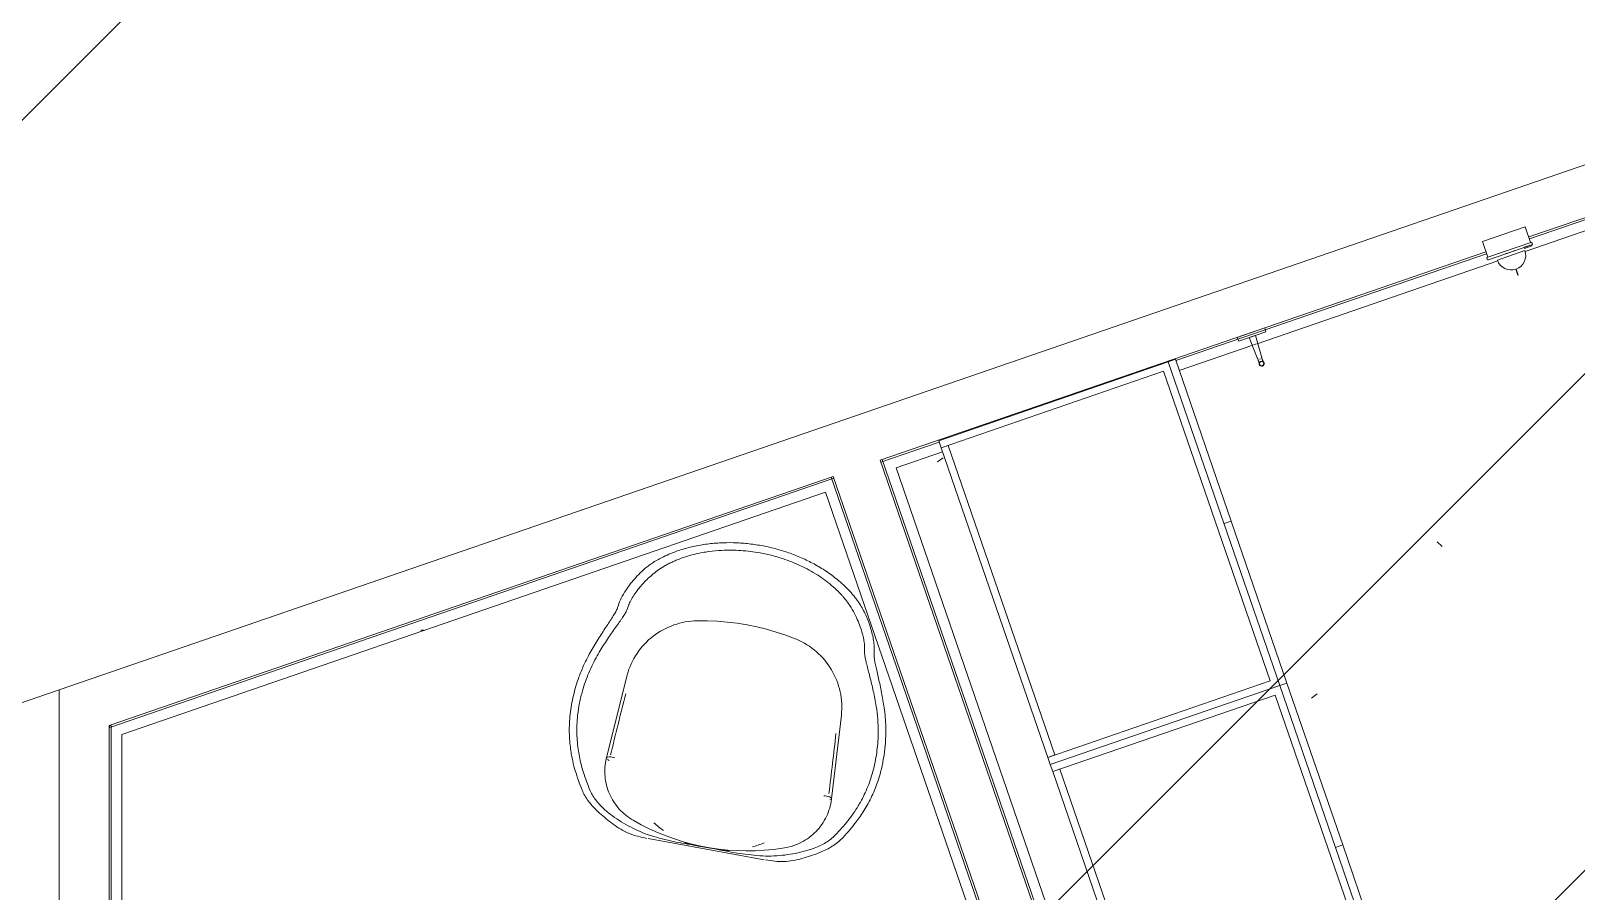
# Model space of a CAD drawing. Header units: millimetres. Extents: x 674 to 609626, y -20132 to 4061356.
# Drawn here: x 431574 to 435277, y 3975326 to 3977388 of the extents above; entities that cross this region are included whole.
import ezdxf

# ---------------------------------------------------------------- set-up
doc = ezdxf.new("R2010")
doc.units = ezdxf.units.MM
for name, color, linetype, lineweight in [('A-000-M_MASS', 13, 'Continuous', 25), ('A-230-H-FLOOR', 190, 'Continuous', 13), ('A-230-M_FLOOR', 192, 'Continuous', 13), ('A-700-M_FFE', 30, 'Continuous', 13), ('A-760-M_FFE_STORAGE', 31, 'Continuous', 13), ('E-610-M_EPS', 91, 'Continuous', 13), ('Z-030-M_GRID', 191, 'Continuous', 13), ('Z-060-M_DETAIL', 92, 'Continuous', 25)]:
    doc.layers.add(name, color=color, linetype=linetype, lineweight=lineweight)

# ---------------------------------------------------------------- blocks, each defined once
blk = doc.blocks.new('LOUNGE_CLASSIC - LOUNGE_CLASSIC 2-V98-S0_021 - ROOF LOADING PLAN')
at = {"layer": 'A-700-M_FFE', "lineweight": 5}
for p, q in [((-261.4, 142.9), (-274.2, -58.5)), ((274.2, -58.6), (261.4, 142.9)), ((-274.2, -58.5), (-274.2, -58.5)), ((-274.2, -58.5), (-273.3, -60)), ((-270.8, -61.5), (-266.6, -63.1)), ((274.2, -58.6), (274.2, -58.7)), ((-141.3, -230.8), (141.3, -230.8))]:
    blk.add_line(p, q, dxfattribs=at)
at = {"layer": 'A-700-M_FFE', "lineweight": 5, "flags": 128}
for points in [[(-119.5, 303.8), (-126.4, 302.3), (-133.2, 300.5), (-140, 298.4), (-146.6, 296.1), (-153.2, 293.4), (-159.7, 290.6), (-166, 287.5), (-172.3, 284.1), (-178.3, 280.5), (-184.3, 276.6), (-190.1, 272.5), (-195.7, 268.2), (-201.1, 263.7), (-206.4, 258.9), (-211.4, 253.9), (-216.3, 248.8), (-220.9, 243.4), (-225.3, 237.9), (-229.5, 232.2), (-233.5, 226.3), (-237.2, 220.3), (-240.7, 214.1), (-244, 207.8), (-247, 201.3), (-249.7, 194.8), (-252.1, 188.1), (-254.3, 181.4), (-256.2, 174.5), (-257.9, 167.6), (-259.2, 160.7), (-260.3, 153.6), (-261.1, 146.6), (-261.4, 142.9)], [(119.5, 303.8), (95.8, 308.1), (72.1, 311.4), (48.2, 313.8), (24.2, 315.2), (0.2, 315.7), (-23.8, 315.2), (-47.8, 313.8), (-71.7, 311.5), (-95.5, 308.1), (-119.1, 303.9), (-119.5, 303.8)], [(261.4, 142.9), (260.7, 150), (259.8, 157), (258.6, 164), (257.1, 171), (255.3, 177.8), (253.3, 184.6), (251, 191.3), (248.4, 198), (245.5, 204.5), (242.4, 210.8), (239.1, 217.1), (235.5, 223.2), (231.6, 229.1), (227.5, 234.9), (223.2, 240.6), (218.7, 246), (214, 251.3), (209, 256.4), (203.8, 261.2), (198.5, 265.9), (193, 270.3), (187.3, 274.5), (181.4, 278.5), (175.4, 282.2), (169.3, 285.7), (163, 289), (156.6, 292), (150.1, 294.7), (143.4, 297.2), (136.7, 299.4), (129.9, 301.4), (123, 303.1), (119.5, 303.8)], [(-274.2, -58.5), (-274.4, -63.9), (-274.4, -65.1)], [(-274.4, -65.1), (-274.4, -70.5), (-274.1, -75.9), (-273.7, -81.3), (-273, -86.7), (-272, -92.1), (-270.9, -97.4), (-269.6, -102.7), (-268, -107.9), (-266.3, -113), (-264.3, -118.1), (-262.2, -123), (-259.8, -127.9), (-257.2, -132.7), (-254.5, -137.4), (-251.6, -141.9), (-248.4, -146.4), (-245.2, -150.7), (-241.7, -154.9), (-238.1, -158.9), (-234.3, -162.8), (-230.4, -166.5), (-226.3, -170.1), (-222.1, -173.5), (-217.7, -176.7), (-213.3, -179.8), (-208.7, -182.7), (-204, -185.3), (-199.2, -187.8), (-194.3, -190.2), (-189.3, -192.3), (-184.4, -194.1)], [(-268.1, -54.7), (-272.6, -56.5), (-274.2, -58.5)], [(-254.8, -54.4), (-258.2, -54.2), (-261.4, -54.2), (-264.2, -54.3), (-266.5, -54.5), (-268.1, -54.7)], [(184.4, -194.1), (189.5, -192.2), (194.5, -190.1), (199.4, -187.8), (204.1, -185.3), (208.8, -182.6), (213.4, -179.7), (217.9, -176.6), (222.2, -173.4), (226.4, -170), (230.5, -166.4), (234.4, -162.7), (238.2, -158.8), (241.8, -154.7), (245.3, -150.6), (248.6, -146.2), (251.7, -141.8), (254.6, -137.2), (257.3, -132.5), (259.9, -127.8), (262.2, -122.9), (264.4, -117.9), (266.3, -112.8), (268.1, -107.7), (269.6, -102.5), (271, -97.2), (272.1, -91.9), (273, -86.5), (273.7, -81.2), (274.1, -75.8), (274.4, -70.3), (274.4, -65.1)], [(254.8, -54.4), (258.2, -54.3), (261.4, -54.2), (264.2, -54.3), (266.5, -54.5), (268.1, -54.8)], [(268.1, -54.8), (272.6, -56.6), (274.2, -58.6)], [(274.2, -58.7), (273.3, -60.1), (270.8, -61.6)], [(274.4, -65.1), (274.2, -59.6), (274.2, -58.6)], [(-184.4, -194.1), (-163.7, -201), (-142.8, -207.1), (-121.6, -212.3), (-100.3, -216.8), (-78.8, -220.3), (-57.1, -223), (-35.4, -224.8), (-13.6, -225.8), (8.2, -225.9), (30, -225.2), (51.8, -223.5), (73.4, -221), (95, -217.7), (116.4, -213.5), (137.6, -208.5), (158.6, -202.6), (179.3, -195.9), (184.4, -194.1)], [(-39.1, -226.8), (-19.5, -226.8), (0, -226.8)], [(0, -226.8), (19.5, -226.8), (39.1, -226.8)]]:
    blk.add_lwpolyline(points, dxfattribs=at)
at = {"layer": 'A-700-M_FFE', "lineweight": 5}
for centre, major_axis, ratio, start_param, end_param in [((14585.7, -890.8), (14875.7, 0), 0.991697, 3.074297, 3.084519), ((-14585.7, -890.8), (14875.7, 0), 0.991697, 0.057221, 0.067055), ((0, 18.7), (250.4, 0), 0.992546, 4.145941, 4.264009), ((0, 18.7), (250.4, 0), 0.992546, 5.160769, 5.208903), ((0, 18.7), (250.4, 0), 0.992546, 5.214724, 5.278837), ((0, 18.7), (250.4, 0), 0.992546, 4.49017, 4.555762), ((0, 18.7), (250.4, 0), 0.992546, 4.869016, 4.934608)]:
    blk.add_ellipse(centre, major_axis=major_axis, ratio=ratio, start_param=start_param, end_param=end_param, dxfattribs=at)
for points in [[(-193.7, 461.4), (-183.9, 466.7), (-163.8, 476.7), (-132.3, 488.6), (-100, 497.7), (-67, 504.2), (-33.6, 508), (-11.2, 508.9), (0, 508.9)], [(0, 508.9), (11.2, 508.9), (33.6, 508), (67, 504.2), (100, 497.7), (132.3, 488.6), (163.8, 476.7), (183.9, 466.7), (193.7, 461.4)], [(-359.2, 178.6), (-357.2, 184.6), (-353.1, 196.6), (-346.5, 213.9), (-339.8, 230.5), (-333.2, 246.1), (-326.9, 260.6), (-321.3, 273.8), (-316.7, 285.5), (-313.4, 295.4), (-312.4, 300.7), (-312.2, 302.9)], [(312.2, 302.9), (312.4, 300.7), (313.4, 295.4), (316.7, 285.5), (321.3, 273.8), (326.9, 260.6), (333.2, 246.1), (339.8, 230.5), (346.5, 213.9), (353.1, 196.6), (357.2, 184.6), (359.2, 178.6)], [(-360.4, 29.4), (-359.9, 22), (-358.4, 7.3), (-354.7, -14.1), (-349.7, -34.6), (-343.7, -53.8), (-337, -71.6), (-329.8, -87.9), (-324.9, -97.7), (-322.5, -102.3)], [(-317.9, -144.7), (-322.4, -137.6), (-330.9, -123.4), (-338.5, -109.3), (-342.1, -102.3)], [(-322.5, -102.3), (-318.9, -109), (-311.3, -122.5), (-302.7, -136.1), (-298.2, -142.9)], [(298.2, -142.9), (302.7, -136.1), (311.3, -122.5), (318.9, -109), (322.5, -102.3)], [(342.1, -102.3), (338.5, -109.3), (330.9, -123.4), (322.4, -137.6), (317.9, -144.7)], [(-274.1, -187), (-278.7, -184), (-287.4, -177.6), (-299.3, -167.3), (-309.7, -156.4), (-315.3, -148.7), (-317.9, -144.7)], [(-298.2, -142.9), (-295.7, -146.6), (-290.1, -153.9), (-279.7, -164.1), (-267.9, -173.6), (-259.1, -179.4), (-254.5, -182.1)], [(254.5, -182.1), (259.1, -179.4), (267.9, -173.6), (279.7, -164.1), (290.1, -153.9), (295.7, -146.6), (298.2, -142.9)], [(317.9, -144.7), (315.3, -148.7), (309.7, -156.4), (299.3, -167.3), (287.4, -177.6), (278.7, -184), (274.1, -187)], [(-254.5, -182.1), (-253.1, -183), (-250.3, -184.6), (-247.4, -186.2), (-245.9, -187)], [(245.9, -187), (247.4, -186.2), (250.3, -184.6), (253.1, -183), (254.5, -182.1)], [(-267.2, -191.5), (-268.3, -190.7), (-270.7, -189.3), (-272.9, -187.8), (-274.1, -187)], [(-209.9, -220.5), (-216.7, -217.8), (-230, -211.8), (-249.4, -202.1), (-261.3, -195.1), (-267.2, -191.5)], [(-245.9, -187), (-238.8, -190.8), (-224, -197.9), (-200.3, -207.2), (-175.6, -214.8), (-158.6, -218.8), (-150.1, -220.5)], [(-144.5, -230.8), (-152, -230.7), (-166.8, -230.2), (-188.8, -227.4), (-202.9, -223.3), (-209.9, -220.5)], [(-150.1, -220.5), (-140.8, -222), (-122.3, -224.4), (-94.6, -226.3), (-66.8, -227.1), (-48.3, -227), (-39.1, -226.8)], [(39.1, -226.8), (48.3, -227), (66.8, -227.1), (94.6, -226.3), (122.3, -224.4), (140.8, -222), (150.1, -220.5)], [(209.9, -220.5), (202.9, -223.3), (188.8, -227.4), (166.8, -230.2), (152, -230.7), (144.5, -230.8)], [(150.1, -220.5), (158.6, -218.8), (175.6, -214.8), (200.3, -207.2), (224, -197.9), (238.8, -190.8), (245.9, -187)], [(267.2, -191.5), (261.3, -195.1), (249.4, -202.1), (230, -211.8), (216.7, -217.8), (209.9, -220.5)], [(274.1, -187), (272.9, -187.8), (270.7, -189.3), (268.3, -190.7), (267.2, -191.5)]]:
    blk.add_open_spline(points, degree=3, dxfattribs=at)
for points, knots in [([(0, 491.2), (-15.4, 491.2), (-46.2, 489.4), (-86.8, 482.4), (-121.4, 472.7), (-140.6, 465.4), (-150.1, 461.4)], [-1, -1, -1, -1, -0.7, -0.4, -0.2, 0, 0, 0, 0]), ([(150.1, 461.4), (143, 464.4), (128.7, 470), (99.3, 479.3), (66.6, 486.3), (30.8, 490.4), (10.3, 491.2), (0, 491.2)], [-1, -1, -1, -1, -0.85, -0.7, -0.4, -0.2, 0, 0, 0, 0]), ([(-264, 405.5), (-261.7, 408.3), (-257.8, 412.7), (-252, 418.7), (-247.3, 423.2), (-243.1, 426.9), (-239.7, 429.9), (-234.4, 434.3), (-224.9, 441.7), (-210.4, 451.6), (-199.4, 458.2), (-193.7, 461.4)], [-1, -1, -1, -1, -0.85, -0.775, -0.7, -0.625, -0.5875, -0.55, -0.4, -0.2, 0, 0, 0, 0]), ([(-150.1, 461.4), (-156.7, 458.5), (-169.7, 452.4), (-185.3, 443.8), (-197.2, 436.2), (-204.3, 431.3), (-209.8, 427.3), (-215.1, 423.2), (-224, 415.9), (-230.4, 409.5), (-234.3, 405.5)], [-1, -1, -1, -1, -0.8, -0.6, -0.5, -0.4, -0.35, -0.3, -0.2, 0, 0, 0, 0]), ([(234.3, 405.5), (231.4, 408.5), (226.6, 413.2), (219.6, 419.5), (213.8, 424.2), (208.8, 428), (204.6, 431.1), (198.3, 435.5), (189.8, 441), (179.1, 447.2), (166.5, 453.9), (156.7, 458.5), (150.1, 461.4)], [-1, -1, -1, -1, -0.85, -0.775, -0.7, -0.625, -0.5875, -0.55, -0.4, -0.3, -0.2, 0, 0, 0, 0]), ([(193.7, 461.4), (199.4, 458.2), (210.4, 451.6), (223.6, 442.6), (233.5, 435), (240.6, 429.2), (247.3, 423.2), (255.6, 415.2), (260.9, 409.2), (264, 405.5)], [-1, -1, -1, -1, -0.8, -0.6, -0.5, -0.4, -0.3, -0.2, 0, 0, 0, 0]), ([(-312.2, 302.9), (-311.7, 308.1), (-309.7, 319.6), (-302.6, 342.2), (-291.4, 365.7), (-277.3, 388.1), (-268.7, 399.7), (-264, 405.5)], [-1, -1, -1, -1, -0.785714, -0.571429, -0.285714, -0.142857, 0, 0, 0, 0]), ([(-234.3, 405.5), (-238.2, 401.2), (-245.5, 392.7), (-258.4, 375.9), (-272.7, 352.8), (-282.3, 330.8), (-287.1, 313.9), (-288.5, 306.4), (-288.8, 302.9)], [-1, -1, -1, -1, -0.892857, -0.785714, -0.571429, -0.285714, -0.142857, 0, 0, 0, 0]), ([(288.8, 302.9), (288.3, 308.1), (285.9, 319.7), (277.6, 342.6), (265, 366.2), (249.1, 388.5), (239.5, 399.8), (234.3, 405.5)], [-1, -1, -1, -1, -0.785714, -0.571429, -0.285714, -0.142857, 0, 0, 0, 0]), ([(264, 405.5), (271, 396.7), (283.3, 379.5), (298.3, 352.3), (306.6, 330.5), (310.8, 313.8), (311.9, 306.3), (312.2, 302.9)], [-1, -1, -1, -1, -0.785714, -0.571429, -0.285714, -0.142857, 0, 0, 0, 0]), ([(-288.8, 302.9), (-289.1, 300.6), (-290.3, 295.4), (-293.4, 287.1), (-296.6, 279.6), (-300.2, 271.5), (-305.3, 260.5), (-312.1, 246), (-319.2, 230.4), (-326.3, 213.9), (-333.3, 196.6), (-337.7, 184.7), (-339.9, 178.6)], [-1, -1, -1, -1, -0.888889, -0.777778, -0.722222, -0.666667, -0.555556, -0.444444, -0.333333, -0.222222, -0.111111, 0, 0, 0, 0]), ([(339.9, 178.6), (337.7, 184.7), (333.3, 196.6), (326.3, 213.9), (319.2, 230.4), (312.1, 246), (305.3, 260.5), (300.2, 271.5), (296.6, 279.6), (293.4, 287.1), (290.3, 295.4), (289.1, 300.6), (288.8, 302.9)], [-1, -1, -1, -1, -0.888889, -0.777778, -0.666667, -0.555556, -0.444444, -0.333333, -0.277778, -0.222222, -0.111111, 0, 0, 0, 0]), ([(-378.6, 29.4), (-379.5, 44.5), (-379.7, 74.8), (-375.3, 115.1), (-368, 149.7), (-362.4, 169), (-359.2, 178.6)], [-1, -1, -1, -1, -0.7, -0.4, -0.2, 0, 0, 0, 0]), ([(-339.9, 178.6), (-344.9, 164.3), (-353.2, 135.1), (-359.6, 95.1), (-361.6, 59.7), (-361.1, 39.5), (-360.4, 29.4)], [-1, -1, -1, -1, -0.7, -0.4, -0.2, 0, 0, 0, 0]), ([(360.4, 29.4), (361.4, 44.6), (361.5, 74.9), (356.8, 115.2), (349.2, 149.8), (343.2, 169.1), (339.9, 178.6)], [-1, -1, -1, -1, -0.7, -0.4, -0.2, 0, 0, 0, 0]), ([(359.2, 178.6), (364, 164.2), (371.9, 135), (377.9, 95), (379.7, 59.7), (379.2, 39.5), (378.6, 29.4)], [-1, -1, -1, -1, -0.7, -0.4, -0.2, 0, 0, 0, 0]), ([(-342.1, -102.3), (-345.7, -95.4), (-350.1, -85.9), (-355.2, -73.5), (-358.5, -64.9), (-363, -52.1), (-368.3, -34.5), (-373, -14.1), (-376.6, 7.3), (-378.1, 22), (-378.6, 29.4)], [-1, -1, -1, -1, -0.785714, -0.732143, -0.678571, -0.571429, -0.428571, -0.285714, -0.142857, 0, 0, 0, 0]), ([(322.5, -102.3), (324.3, -98.9), (328, -91.6), (332.5, -81.8), (336.1, -73.5), (339.5, -64.9), (344.2, -52.2), (349.7, -34.6), (354.7, -14.1), (358.4, 7.3), (359.9, 22), (360.4, 29.4)], [-1, -1, -1, -1, -0.892857, -0.785714, -0.732143, -0.678571, -0.571429, -0.428571, -0.285714, -0.142857, 0, 0, 0, 0]), ([(378.6, 29.4), (378.1, 22), (375.9, 0), (370.2, -28.1), (362.5, -53.7), (356.1, -71.6), (349.2, -87.9), (344.5, -97.7), (342.1, -102.3)], [-1, -1, -1, -1, -0.857143, -0.571429, -0.428571, -0.285714, -0.142857, 0, 0, 0, 0])]:
    blk.add_open_spline(points, degree=3, knots=knots, dxfattribs=at)
blk = doc.blocks.new('Casework_BaseCabinet_DoublePanelSolid_AF - BelowBench_2Door_NO SHELF_ 2-2644518-S0_021 - ROOF LOADING PLAN')
at = {"layer": 'A-760-M_FFE_STORAGE', "lineweight": 5}
for p, q in [((-367.8, -2), (-349.8, -2)), ((-367.8, -584), (-367.8, -2)), ((-349.8, -2), (435.2, -2)), ((-349.8, -20), (-349.8, -2)), ((-349.8, -2), (-349.8, -566)), ((435.2, -20), (-349.8, -20)), ((435.2, -2), (435.2, -20)), ((435.2, -2), (453.2, -2)), ((435.2, -566), (435.2, -2)), ((453.2, -2), (453.2, -584)), ((-367.8, -602), (-367.8, -584)), ((453.2, -584), (-367.8, -584)), ((435.2, -566), (-349.8, -566)), ((42.7, -584), (42.7, -602)), ((42.7, -602), (42.7, -584)), ((453.2, -584), (453.2, -602)), ((42.7, -602), (-367.8, -602)), ((453.2, -602), (42.7, -602))]:
    blk.add_line(p, q, dxfattribs=at)
blk = doc.blocks.new('Casework_BaseCabinet_DoublePanelSolid_AF - BelowBench_2Door_NO SHELF_ 600-2648061-S0_021 - ROOF LOADING PLAN')
at = {"layer": 'A-760-M_FFE_STORAGE', "lineweight": 5}
for p, q in [((-367.8, -2), (-349.8, -2)), ((-367.8, -584), (-367.8, -2)), ((-349.8, -2), (435.2, -2)), ((-349.8, -20), (-349.8, -2)), ((-349.8, -2), (-349.8, -566)), ((435.2, -20), (-349.8, -20)), ((435.2, -2), (435.2, -20)), ((435.2, -2), (453.2, -2)), ((435.2, -566), (435.2, -2)), ((453.2, -2), (453.2, -584)), ((-367.8, -602), (-367.8, -584)), ((453.2, -584), (-367.8, -584)), ((435.2, -566), (-349.8, -566)), ((42.7, -584), (42.7, -602)), ((42.7, -602), (42.7, -584)), ((453.2, -584), (453.2, -602)), ((42.7, -602), (-367.8, -602)), ((453.2, -602), (42.7, -602))]:
    blk.add_line(p, q, dxfattribs=at)
blk = doc.blocks.new('MTL_HEAVY-DUTY ROBE HOOK - B-2116 - MTL_HEAVY-DUTY ROBE HOOK - B-2116-2602673-S0_021 - ROOF LOADING PLAN')
at = {"layer": 'A-700-M_FFE', "lineweight": 5}
for p, q in [((-35, 0), (-34.1, -10)), ((34.1, -10), (35, 0)), ((-35, 0), (35, 0)), ((35, 0), (-35, 0)), ((34.1, -10), (-34.1, -10)), ((34.1, -10), (-34.1, -10)), ((-8, -10), (-5.1, -62.1)), ((-8, -10), (8, -10)), ((-8, -10), (8, -10)), ((4.1, 0), (-4.1, 0)), ((4.1, 0), (-4.1, 0)), ((4.1, -10), (-4.1, -10)), ((4.1, -10), (-4.1, -10)), ((1, -10), (-1, -10)), ((-1, -10), (1, -10)), ((5.1, -62.1), (8, -10)), ((-5, -64.9), (-5, -67)), ((-5, -67), (-5, -69)), ((1, -67), (-1, -67)), ((1, -67), (-1, -67)), ((5, -67), (5, -64.9)), ((5, -69), (5, -67))]:
    blk.add_line(p, q, dxfattribs=at)
at = {"layer": 'A-700-M_FFE', "lineweight": 5, "flags": 128}
for points in [[(0, -73), (-5.2, -76), (-5.2, -82), (0, -85)], [(-5, -64.9), (-5, -62.9), (-5.1, -62.1)], [(-5, -79), (-5, -79), (-5, -78.9), (-5, -78.9), (-5, -78.8), (-5, -78.7), (-5, -78.6), (-5, -78.5), (-5, -78.4), (-5, -78.2), (-5, -78), (-5, -77.9), (-5, -77.7), (-5, -77.5), (-5, -77.3), (-5, -77), (-5, -76.8), (-5, -76.5), (-5, -76.2), (-5, -76), (-5, -75.7), (-5, -75.4), (-5, -75.1), (-5, -74.7), (-5, -74.4), (-5, -74.1), (-5, -73.7), (-5, -73.4), (-5, -73), (-5, -72.6), (-5, -72.2), (-5, -71.9), (-5, -71.5), (-5, -71.1), (-5, -70.7), (-5, -70.3), (-5, -69.9), (-5, -69.5), (-5, -69.1), (-5, -69)], [(0, -85), (5.2, -82), (5.2, -76), (0, -73)], [(5.1, -62.1), (5, -64.1), (5, -64.9)], [(5, -69), (5, -69.4), (5, -69.8), (5, -70.2), (5, -70.6), (5, -71), (5, -71.4), (5, -71.8), (5, -72.1), (5, -72.5), (5, -72.9), (5, -73.3), (5, -73.6), (5, -74), (5, -74.3), (5, -74.6), (5, -75), (5, -75.3), (5, -75.6), (5, -75.9), (5, -76.2), (5, -76.4), (5, -76.7), (5, -77), (5, -77.2), (5, -77.4), (5, -77.6), (5, -77.8), (5, -78), (5, -78.2), (5, -78.3), (5, -78.5), (5, -78.6), (5, -78.7), (5, -78.8), (5, -78.9), (5, -78.9), (5, -79), (5, -79), (5, -79)], [(0, -84), (-0.2, -84), (-0.4, -84), (-0.6, -84), (-0.8, -83.9), (-1, -83.9), (-1.2, -83.9), (-1.4, -83.8), (-1.6, -83.7), (-1.8, -83.7), (-1.9, -83.6), (-2.1, -83.5), (-2.3, -83.4), (-2.5, -83.3), (-2.7, -83.2), (-2.8, -83.1), (-3, -83), (-3.1, -82.9), (-3.3, -82.8), (-3.4, -82.6), (-3.6, -82.5), (-3.7, -82.3), (-3.9, -82.2), (-4, -82), (-4.1, -81.9), (-4.2, -81.7), (-4.3, -81.5), (-4.4, -81.4), (-4.5, -81.2), (-4.6, -81), (-4.7, -80.8), (-4.7, -80.6), (-4.8, -80.4), (-4.8, -80.2), (-4.9, -80), (-4.9, -79.8), (-5, -79.7), (-5, -79.5), (-5, -79.3), (-5, -79.1), (-5, -79)], [(5, -79), (5, -79.2), (5, -79.4), (5, -79.6), (4.9, -79.8), (4.9, -80), (4.9, -80.2), (4.8, -80.4), (4.7, -80.6), (4.7, -80.8), (4.6, -80.9), (4.5, -81.1), (4.4, -81.3), (4.3, -81.5), (4.2, -81.7), (4.1, -81.8), (4, -82), (3.9, -82.1), (3.8, -82.3), (3.6, -82.4), (3.5, -82.6), (3.3, -82.7), (3.2, -82.9), (3, -83), (2.9, -83.1), (2.7, -83.2), (2.5, -83.3), (2.4, -83.4), (2.2, -83.5), (2, -83.6), (1.8, -83.7), (1.6, -83.7), (1.4, -83.8), (1.2, -83.8), (1, -83.9), (0.8, -83.9), (0.7, -84), (0.5, -84), (0.3, -84), (0.1, -84), (0, -84)]]:
    blk.add_lwpolyline(points, dxfattribs=at)
at = {"layer": 'A-700-M_FFE', "lineweight": 5}
for start, end in [(90, 270), (270, 90)]:
    blk.add_arc((0, -79), 6, start, end, dxfattribs=at)
blk = doc.blocks.new('ELGP-110_GPO - SINGLE CLEANER_9015 - ELGP-110 - S-9015-2610559-S0_021 - ROOF LOADING PLAN')
at = {"layer": 'E-610-M_EPS', "lineweight": 5}
for p, q in [((-54.2, 46), (54.2, 46)), ((-54.2, 46), (-54.2, 6)), ((54.2, 6), (54.2, 46)), ((-57, 6), (57, 6)), ((-57, 6), (-57, 2)), ((57, 2), (57, 6)), ((-55, 0), (55, 0)), ((35, -8), (-35, -8)), ((-9.5, 0), (-12.1, 0)), ((-12.1, 0), (-8.9, 0)), ((-6.3, 0), (-9.5, 0)), ((-8.9, 0), (-6.3, 0)), ((-1.5, 0), (1.5, 0)), ((1.5, 0), (-1.5, 0)), ((9.5, 0), (6.3, 0)), ((6.3, 0), (8.9, 0)), ((8.9, 0), (12.1, 0)), ((12.1, 0), (9.5, 0)), ((36, -2.8), (36, 0)), ((36, 0), (36, -2.8)), ((36, 0), (54, 0)), ((36, 0), (54, 0)), ((54, -2.8), (36, -2.8)), ((54, -2.8), (54, 0)), ((54, 0), (54, -2.8)), ((-0.5, -43), (-0.5, -58)), ((-0.5, -58), (0.5, -58)), ((0.5, -58), (0.5, -43))]:
    blk.add_line(p, q, dxfattribs=at)
for start, end in [(180, 269.1815), (270.8185, 360)]:
    blk.add_arc((0, -8), 35, start, end, dxfattribs=at)
for points, knots in [([(-57, 2), (-57, 1.8), (-57, 1.6), (-56.9, 1.2), (-56.7, 1), (-56.6, 0.8), (-56.4, 0.6), (-56.2, 0.4), (-56, 0.3), (-55.9, 0.2), (-55.7, 0.1), (-55.4, 0), (-55.2, 0), (-55, 0)], [0, 0, 0, 0, 0.166667, 0.25, 0.333333, 0.416667, 0.5, 0.583333, 0.666667, 0.708333, 0.75, 0.833333, 1, 1, 1, 1]), ([(-55, 0), (-55.2, 0), (-55.4, 0), (-55.8, 0.1), (-56, 0.2), (-56.1, 0.3), (-56.3, 0.4), (-56.4, 0.6), (-56.6, 0.8), (-56.7, 1), (-56.9, 1.2), (-57, 1.6), (-57, 1.8), (-57, 2)], [-1, -1, -1, -1, -0.833333, -0.75, -0.666667, -0.625, -0.583333, -0.5, -0.416667, -0.333333, -0.25, -0.166667, 0, 0, 0, 0]), ([(57, 2), (57, 1.8), (57, 1.6), (56.9, 1.2), (56.7, 1), (56.6, 0.8), (56.4, 0.6), (56.2, 0.4), (56, 0.3), (55.9, 0.2), (55.7, 0.1), (55.4, 0), (55.2, 0), (55, 0)], [0, 0, 0, 0, 0.166667, 0.25, 0.333333, 0.416667, 0.5, 0.583333, 0.666667, 0.708333, 0.75, 0.833333, 1, 1, 1, 1]), ([(57, 2), (57, 1.8), (57, 1.6), (56.9, 1.2), (56.7, 1), (56.6, 0.8), (56.4, 0.6), (56.2, 0.4), (56, 0.3), (55.9, 0.2), (55.7, 0.1), (55.4, 0), (55.2, 0), (55, 0)], [0, 0, 0, 0, 0.166667, 0.25, 0.333333, 0.416667, 0.5, 0.583333, 0.666667, 0.708333, 0.75, 0.833333, 1, 1, 1, 1])]:
    blk.add_open_spline(points, degree=3, knots=knots, dxfattribs=at)
blk = doc.blocks.new('SKIRTING1 - FLSK-010-2643694-S0_021 - ROOF LOADING PLAN')
at = {"layer": 'A-000-M_MASS', "lineweight": 5}
for p, q in [((0, -5), (0, 0)), ((1754, 0), (0, 0)), ((1754, -5), (0, -5)), ((194.6, -30), (34, -30)), ((203.5, -30), (196.5, -30)), ((1732.6, -30), (205.4, -30)), ((1754, 0), (1754, -5))]:
    blk.add_line(p, q, dxfattribs=at)
blk = doc.blocks.new('FP_113-S0_021 - ROOF LOADING PLAN')
at = {"layer": 'A-000-M_MASS', "lineweight": 5}
for p, q in [((781, -26.8), (781.7, -27.1)), ((781.7, -27.1), (782.3, -27.3)), ((782.3, -27.3), (782.9, -27.6)), ((782.9, -27.6), (783.6, -27.9)), ((783.6, -27.9), (784.2, -28.2)), ((784.2, -28.2), (784.8, -28.5)), ((784.8, -28.5), (785.5, -28.8)), ((785.5, -28.8), (786.1, -29.1)), ((786.1, -29.1), (786.7, -29.4)), ((786.7, -29.4), (787.4, -29.7)), ((787.4, -29.7), (788, -30))]:
    blk.add_line(p, q, dxfattribs=at)
blk = doc.blocks.new('SKIRTING1 - FLSK-010-2643692-S0_021 - ROOF LOADING PLAN')
at = {"layer": 'A-000-M_MASS', "lineweight": 5}
for p, q in [((0, -5), (0, 0)), ((1835.3, 0), (0, 0)), ((1835.3, -5), (0, -5)), ((1805.3, -30), (21.4, -30)), ((1835.3, 0), (1835.3, -5))]:
    blk.add_line(p, q, dxfattribs=at)
blk.add_blockref('FP_113-S0_021 - ROOF LOADING PLAN', (0, 0), dxfattribs=at)
blk = doc.blocks.new('SKIRTING1 - FLSK-010-2643693-S0_021 - ROOF LOADING PLAN')
at = {"layer": 'A-000-M_MASS', "lineweight": 5}
h = blk.add_hatch(dxfattribs=at)
h.set_pattern_fill('FP_22', color=256, style=0, pattern_type=2)
h.set_pattern_definition([(108.5, (4538184.5, 966311.8), (-1169.89625, 360.52193), [16.764, -948.436, 16.764, -2094.611]), (108.5, (4538184.5, 966311.8), (-1169.89625, 360.52193), [-981.964, -1062.736, 16.764, -1015.111]), (78.5, (4538184.5, 966311.8), (-1328.55246, 1646.0201), [16.764, -503.936, 16.764, -1186.561]), (78.5, (4538184.5, 966311.8), (-1328.55246, 1646.0201), [-537.464, -853.186, 16.764, -316.611]), (38.5, (4537930.2, 965573.3), (640.40682, 1870.91408), [16.764, -300.736, 16.764, -2618.486]), (38.5, (4537930.2, 965573.3), (640.40682, 1870.91408), [-334.264, -1126.236, 16.764, -1475.486]), (28.5, (4537930.2, 965573.3), (94.51374, 1986.33827), [16.764, -141.986, 16.764, -1589.786]), (28.5, (4537930.2, 965573.3), (94.51374, 1986.33827), [-175.514, -732.536, 16.764, -840.486])])
h.paths.add_polyline_path([(2487, -5), (2487, 0), (2449.4, -5)])
for p, q in [((0, -5), (0, 0)), ((2487, 0), (0, 0)), ((2487, -5), (0, -5)), ((2440.8, -30), (30, -30)), ((2487, -30), (2476.7, -30)), ((2487, 0), (2487, -5)), ((2487, -5), (2487, -30))]:
    blk.add_line(p, q, dxfattribs=at)
blk = doc.blocks.new('SKIRTING1 - FLSK-010-2644149-S0_021 - ROOF LOADING PLAN')
at = {"layer": 'A-000-M_MASS', "lineweight": 5}
h = blk.add_hatch(dxfattribs=at)
h.set_pattern_fill('FP_34', color=256, style=0, pattern_type=2)
h.set_pattern_definition([(288.5, (-4535697.4, -966192.8), (1169.89625, -360.52193), [16.764, -948.436, -2111.375]), (288.5, (-4535697.4, -966192.8), (1169.89625, -360.52193), [-965.2, 16.764, -1062.736, -1031.875]), (288.5, (-4535697.4, -966192.8), (1169.89625, -360.52193), [-2044.7, 16.764, -1015.111]), (258.5, (-4535697.4, -966192.8), (1328.55246, -1646.0201), [16.764, -1707.261]), (258.5, (-4535697.4, -966192.8), (1328.55246, -1646.0201), [-16.764, -503.936, -1203.325]), (258.5, (-4535697.4, -966192.8), (1328.55246, -1646.0201), [-520.7, 16.764, -1186.561]), (258.5, (-4535697.4, -966192.8), (1328.55246, -1646.0201), [-537.464, -853.186, -333.375]), (258.5, (-4535697.4, -966192.8), (1328.55246, -1646.0201), [-1390.65, 16.764, -316.611]), (258.5, (-4535697.4, -966192.8), (1328.55246, -1646.0201), [-1407.414, -316.611]), (218.5, (-4535443.1, -965454.3), (-640.40682, -1870.91408), [16.764, -2935.986]), (218.5, (-4535443.1, -965454.3), (-640.40682, -1870.91408), [-16.764, -300.736, -2635.25]), (218.5, (-4535443.1, -965454.3), (-640.40682, -1870.91408), [-317.5, 16.764, -2618.486]), (218.5, (-4535443.1, -965454.3), (-640.40682, -1870.91408), [-334.264, -1126.236, -1492.25]), (218.5, (-4535443.1, -965454.3), (-640.40682, -1870.91408), [-1460.5, 16.764, -1475.486]), (218.5, (-4535443.1, -965454.3), (-640.40682, -1870.91408), [-1477.264, -1475.486]), (208.5, (-4535443.1, -965454.3), (-94.51374, -1986.33827), [16.764, -141.986, -1606.55]), (208.5, (-4535443.1, -965454.3), (-94.51374, -1986.33827), [-158.75, 16.764, -732.536, -857.25]), (208.5, (-4535443.1, -965454.3), (-94.51374, -1986.33827), [-908.05, 16.764, -840.486])])
h.paths.add_polyline_path([(0, 0), (0, -5), (62.9, 0)])
for p, q in [((0, -5), (0, 0)), ((2487, 0), (0, 0)), ((2487, -5), (0, -5)), ((2457, -30), (25.1, -30)), ((2487, 0), (2487, -5))]:
    blk.add_line(p, q, dxfattribs=at)
blk = doc.blocks.new('SKIRTING1 - FLSK-010-2644150-S0_021 - ROOF LOADING PLAN')
at = {"layer": 'A-000-M_MASS', "lineweight": 5}
for p, q in [((0, -5), (0, 0)), ((1535.6, 0), (0, 0)), ((147.8, -5), (0, -5)), ((147.8, -30), (30, -30)), ((1535.6, -5), (747.8, -5)), ((934.3, -30), (747.8, -30)), ((943.3, -30), (936.3, -30)), ((1555, -30), (945.2, -30)), ((2234.3, -30), (1624.5, -30)), ((3091.3, 0), (1644, 0)), ((2341.9, -5), (1644, -5)), ((2243.3, -30), (2236.3, -30)), ((2341.9, -30), (2245.2, -30)), ((3091.3, -5), (2941.9, -5)), ((3061.3, -30), (2941.9, -30)), ((3091.3, 0), (3091.3, -5))]:
    blk.add_line(p, q, dxfattribs=at)
blk = doc.blocks.new('25021-APA-ZZ-ZZ-M3-AR-000001_V3_rvt-2-S0_021 - ROOF LOADING PLAN')
at = {"layer": 'A-230-H-FLOOR', "lineweight": 5}
h = blk.add_hatch(dxfattribs=at)
h.set_pattern_fill('FP_14', color=256, style=0, pattern_type=2)
h.set_pattern_definition([(37.5, (0, 0), (-40.00078, 1223.5331), [16.764, -948.436, 16.764, -1062.736, -1031.875]), (37.5, (0, 0), (-40.00078, 1223.5331), [-2044.7, 16.764, -1015.111]), (7.5, (0, 0), (1123.8082, 1792.06275), [16.764, -503.936, 16.764, -853.186, -333.375]), (7.5, (0, 0), (1123.8082, 1792.06275), [-1390.65, 16.764, -316.611]), (327.5, (-781, 0), (1977.48008, 3.5935), [16.764, -300.736, 16.764, -1126.236, -1492.25]), (327.5, (-781, 0), (1977.48008, 3.5935), [-1460.5, 16.764, -1475.486]), (317.5, (-781, 0), (1908.8904, 557.324), [16.764, -141.986, 16.764, -732.536, -857.25]), (317.5, (-781, 0), (1908.8904, 557.324), [-908.05, 16.764, -840.486])])
h.paths.add_polyline_path([(-2391284.5, 3969853.9), (-2390307.9, 3969858.8), (-2390359.1, 3969878.2), (-2390404.1, 3969908.6), (-2390570.8, 3970072.4), (-2390606.6, 3970129.9), (-2390631, 3970189.6), (-2390643.5, 3970257.2), (-2390644.1, 3970314.6), (-2390636.9, 3970359.7), (-2390619.9, 3970389.8), (-2390604.4, 3970393.6), (-2390599, 3970396), (-2390599, 3970401.9), (-2390619.9, 3970396), (-2390579.2, 3970450.2), (-2390570.8, 3970459.9), (-2390542.9, 3970480), (-2390416.9, 3970546.9), (-2390227.3, 3970640.2), (-2390239.9, 3970632.1), (-2390204.7, 3970643.9), (-2390147.7, 3970643.6), (-2390159.4, 3970627.7), (-2390153.6, 3970630.2), (-2390133.6, 3970642.9), (-2390093.1, 3970632.7), (-2390039, 3970600.2), (-2389985.5, 3970553.2), (-2389952.3, 3970510.8), (-2389923.5, 3970458.2), (-2389903.6, 3970403.9), (-2389890.5, 3970340.7), (-2389868.8, 3970135.5), (-2389881.9, 3970082.4), (-2389912.3, 3970026.9), (-2389950.5, 3969979.8), (-2390013.9, 3969926.9), (-2390071, 3969894.6), (-2390122.6, 3969872.5), (-2390201.2, 3969855), (-2390182.3, 3969853.9), (-2389861.4, 3969853.9), (-2389861.4, 3971838.8), (-2390347.7, 3971838.8), (-2390347.7, 3972018.8), (-2389861.4, 3972018.8), (-2389866.7, 3972113.4), (-2389884.3, 3972143.3), (-2389884.3, 3972144.3), (-2389861.4, 3972178.8), (-2389861.4, 3972342.3), (-2389831.4, 3972342.3), (-2389827.6, 3972356.9), (-2389839.7, 3972357.2), (-2389835.1, 3972585), (-2389826.9, 3972646.2), (-2389800.1, 3972723.6), (-2389776.6, 3972765.2), (-2389744.7, 3972808.9), (-2389692, 3972861.4), (-2389619.1, 3972911.3), (-2389572.5, 3972930.2), (-2389503.9, 3972949.3), (-2389439.7, 3972955.2), (-2387537.3, 3972960.5), (-2387411.9, 3972985.6), (-2387313.4, 3973016.8), (-2386749.8, 3973211.2), (-2386976.4, 3973869.1), (-2386948, 3973878.9), (-2386956.1, 3973902.5), (-2386899.4, 3973922.1), (-2387234.7, 3974895.9), (-2388030.2, 3974626), (-2388086, 3974787.9), (-2388055.6, 3974798.4), (-2388317, 3975557.7), (-2387749.7, 3975753), (-2387488.3, 3974993.7), (-2387376.7, 3975036.2), (-2388169.2, 3977326.1), (-2388278.4, 3977288.5), (-2387753.1, 3975762.9), (-2388320.4, 3975567.6), (-2388845.7, 3977093.2), (-2388937.2, 3977061.7), (-2388931.8, 3977029.6), (-2388937.2, 3977029.6), (-2388947.4, 3977058.2), (-2389524, 3976859.6), (-2389525.4, 3976841.1), (-2389545.7, 3976817.3), (-2389546.6, 3976817), (-2389586.6, 3976830.7), (-2389590.6, 3976836.7), (-2390166.4, 3976638.5), (-2390161, 3976606.3), (-2390166.4, 3976606.3), (-2390176.6, 3976634.9), (-2390352.3, 3976572.4), (-2389827.6, 3975048.6), (-2390394.9, 3974853.3), (-2390923.7, 3976377.7), (-2391030.4, 3976336.9), (-2390237.9, 3974047), (-2390131.9, 3974089.5), (-2390389.2, 3974844.1), (-2389824.2, 3975038.7), (-2389558.7, 3974280.8), (-2389532.5, 3974289.8), (-2389473.9, 3974119.6), (-2390482.2, 3973772.5), (-2390491.9, 3973783.3), (-2390491.9, 3973770.8), (-2391447.7, 3973770.8), (-2391443.3, 3973998.8), (-2390416.1, 3974002.8), (-2391204.6, 3976281), (-2392887.7, 3975700.6), (-2392887.7, 3974174.3), (-2392855.5, 3974168.8), (-2392855.5, 3974163.7), (-2392887.7, 3974163.2), (-2392887.7, 3973998.8), (-2392387, 3973998.8), (-2392387, 3973770.8), (-2392417, 3973773), (-2392417, 3973777.3), (-2392397.6, 3973788.8), (-2392399.5, 3973800.8), (-2392417, 3973800.9), (-2392417.7, 3973800.8), (-2392887.7, 3973800.8), (-2392887.7, 3973788.8), (-2392417.7, 3973785.3), (-2392417.7, 3972018.8), (-2392387.7, 3972018.8), (-2392387.7, 3971838.8), (-2392887.7, 3971838.8), (-2392887.7, 3971374.3), (-2392855.5, 3971368.8), (-2392855.5, 3971363.7), (-2392887.7, 3971363.2), (-2392887.7, 3969853.9), (-2391464.5, 3969853.9), (-2391470.2, 3970109.5), (-2391493.6, 3970057.4), (-2391533.5, 3970002.9), (-2391579.3, 3969958.9), (-2391633.5, 3969921.7), (-2391716.8, 3969883), (-2391795.4, 3969865.4), (-2391853.7, 3969863), (-2391907.5, 3969870.8), (-2391953.3, 3969888.7), (-2391998.3, 3969919.1), (-2392165, 3970082.8), (-2392200.8, 3970140.4), (-2392226.3, 3970204.6), (-2392237.7, 3970267.7), (-2392238.2, 3970325.1), (-2392231, 3970370.2), (-2392214.1, 3970400.3), (-2392198.5, 3970404.1), (-2392193.2, 3970406.5), (-2392193.2, 3970412.4), (-2392214.1, 3970406.5), (-2392173.4, 3970460.7), (-2392165, 3970470.4), (-2392137.1, 3970490.5), (-2392011.1, 3970557.4), (-2391821.5, 3970650.7), (-2391832.9, 3970643.2), (-2391805.2, 3970653.9), (-2391741.8, 3970654.1), (-2391753.6, 3970638.2), (-2391747.8, 3970640.7), (-2391727.7, 3970653.3), (-2391687.2, 3970643.2), (-2391633.1, 3970610.7), (-2391581.1, 3970565.2), (-2391546.4, 3970521.3), (-2391517.6, 3970468.7), (-2391499.3, 3970419.9), (-2391484.6, 3970351.2), (-2391464.5, 3970227.4), (-2391464.5, 3971838.8), (-2391547.7, 3971838.8), (-2391547.7, 3972018.8), (-2391187.7, 3972018.8), (-2391187.7, 3971838.8), (-2391284.5, 3971838.8), (-2391284.5, 3971394.3), (-2391252.4, 3971388.8), (-2391257.7, 3971383.7), (-2391284.5, 3971383.2), (-2391284.5, 3969865.3)])
h.paths.add_polyline_path([(-2390887.3, 3969885.9), (-2390953.8, 3969896), (-2390992.4, 3969910.9), (-2391025.3, 3969936.1), (-2391056.4, 3969987.8), (-2391063.9, 3970008.4), (-2391066.5, 3970049.7), (-2391056.2, 3970119.4), (-2391037.1, 3970185.4), (-2391008.9, 3970249), (-2390956.6, 3970325), (-2390945.2, 3970337.1), (-2390911.2, 3970357.5), (-2390872.9, 3970368), (-2390833.3, 3970367.8), (-2390795.2, 3970356.9), (-2390748.8, 3970322.4), (-2390734.5, 3970306.9), (-2390698.9, 3970248.2), (-2390671.3, 3970185.3), (-2390651.8, 3970118.5), (-2390641.4, 3970051.6), (-2390643.6, 3970009.9), (-2390657.5, 3969970.6), (-2390681.9, 3969936.8), (-2390714.9, 3969911.3), (-2390753.7, 3969896.2), (-2390820.1, 3969885.9)])
h.paths.add_polyline_path([(-2392490.5, 3969885.9), (-2392556.9, 3969896), (-2392595.5, 3969910.9), (-2392628.4, 3969936.1), (-2392659.6, 3969987.8), (-2392667, 3970008.4), (-2392669.7, 3970049.7), (-2392659.3, 3970119.4), (-2392640.2, 3970185.4), (-2392612.1, 3970249), (-2392559.7, 3970325), (-2392548.3, 3970337.1), (-2392514.3, 3970357.5), (-2392476.1, 3970368), (-2392417.7, 3970362.4), (-2392398.3, 3970356.9), (-2392354.3, 3970325), (-2392337.7, 3970306.9), (-2392302.1, 3970248.2), (-2392274.4, 3970185.3), (-2392251.3, 3970095.1), (-2392244.5, 3970051.6), (-2392246.7, 3970009.9), (-2392260.6, 3969970.6), (-2392285, 3969936.8), (-2392318, 3969911.3), (-2392356.9, 3969896.2), (-2392423.3, 3969885.9)])
h.paths.add_polyline_path([(-2390625.9, 3970257.2), (-2390619.8, 3970267.2), (-2390623.7, 3970311.8), (-2390626.4, 3970264.1)])
h.paths.add_polyline_path([(-2392220, 3970267.7), (-2392214, 3970277.7), (-2392217.9, 3970322.3), (-2392220.5, 3970274.6)])
h.paths.add_polyline_path([(-2390574.8, 3970456.1), (-2390563.3, 3970463.8), (-2390570.8, 3970458.2)])
h.paths.add_polyline_path([(-2392168.9, 3970466.6), (-2392157.5, 3970474.3), (-2392165, 3970468.7)])
h.paths.add_polyline_path([(-2390315.7, 3970594.7), (-2390261.2, 3970622.1), (-2390313.2, 3970596)])
h.paths.add_polyline_path([(-2391909.9, 3970605.2), (-2391855.4, 3970632.6), (-2391907.4, 3970606.5)])
h.paths.add_polyline_path([(-2390038.7, 3970568.8), (-2390033.6, 3970573.9), (-2390090.2, 3970612), (-2390058.9, 3970587.3), (-2390040.2, 3970570.4)])
h.paths.add_polyline_path([(-2391632.8, 3970579.3), (-2391627.7, 3970584.4), (-2391684.4, 3970622.5), (-2391653.1, 3970597.8), (-2391632.9, 3970579.3)])
h.paths.add_polyline_path([(-2392887.7, 3971365.3), (-2392855.5, 3971368.8), (-2392887.7, 3971368.8)])
h.paths.add_polyline_path([(-2391284.5, 3971385.3), (-2391257.7, 3971389.4), (-2391284.5, 3971388.8)])
h.paths.add_polyline_path([(-2391217.7, 3971845.3), (-2391200.2, 3971851.3), (-2391200.2, 3971868.8), (-2391211.8, 3971868.8), (-2391209.3, 3971988.8), (-2391195.8, 3971993.8), (-2391200.2, 3972006.3), (-2391217.7, 3972006.3), (-2391217.9, 3971863.8), (-2391217.7, 3971860.5), (-2391217.7, 3971851.3)])
h.paths.add_polyline_path([(-2392417.7, 3971845.3), (-2392400.2, 3971851.3), (-2392400.2, 3971868.8), (-2392411.8, 3971868.8), (-2392409.3, 3971988.8), (-2392395.8, 3971993.8), (-2392400.2, 3972006.3), (-2392417.7, 3972006.3), (-2392417.7, 3971851.3)])
h.paths.add_polyline_path([(-2390317.7, 3971845.9), (-2390319.8, 3972011.6), (-2390335.2, 3972006.3), (-2390335.2, 3971988.8), (-2390323.5, 3971988.8), (-2390326, 3971868.8), (-2390339.5, 3971863.8), (-2390335.2, 3971851.3), (-2390327.4, 3971848.9)])
h.paths.add_polyline_path([(-2391517.7, 3971845.9), (-2391517.4, 3971863), (-2391517.7, 3971863.8), (-2391517.7, 3972012.4), (-2391535.2, 3972006.3), (-2391535.2, 3971988.8), (-2391523.5, 3971988.8), (-2391526, 3971868.8), (-2391541.2, 3971868.8), (-2391530, 3971849.7), (-2391522.7, 3971847.5)])
h.paths.add_polyline_path([(-2391417.7, 3973777.9), (-2391422.7, 3973800.8), (-2391439.5, 3973795.8), (-2391435.2, 3973783.3), (-2391418.9, 3973778.3)])
h.paths.add_polyline_path([(-2391417.7, 3973968.8), (-2391417.7, 3973992.4), (-2391435.2, 3973986.3), (-2391435.2, 3973968.8), (-2391422.7, 3973968.8)])
h.paths.add_polyline_path([(-2392412, 3973968.8), (-2392395.2, 3973973.8), (-2392399.5, 3973986.3), (-2392417, 3973986.3), (-2392417, 3973968.8)])
h.paths.add_polyline_path([(-2390260.2, 3974007.5), (-2390261.7, 3974012.3), (-2390260.2, 3974007.6)])
h.paths.add_polyline_path([(-2391178.5, 3974756.3), (-2391182.6, 3974746.9), (-2391179.1, 3974755.3)])
h.paths.add_polyline_path([(-2391182.6, 3974752.6), (-2391182.6, 3974749.7), (-2391193, 3974735.5)])
h.paths.add_polyline_path([(-2391281.7, 3974592), (-2391232.4, 3974679.5), (-2391277.6, 3974598.9)])
h.paths.add_polyline_path([(-2390923.7, 3974033.1), (-2390972.4, 3974039.8), (-2391054.6, 3974060.1), (-2391154.6, 3974081.5), (-2391227.6, 3974113.5), (-2391280.1, 3974148.7), (-2391331.7, 3974201.4), (-2391365.1, 3974252.2), (-2391386.6, 3974300.7), (-2391391.8, 3974337.9), (-2391374.5, 3974348.7), (-2391374.2, 3974357.1), (-2391380.9, 3974357.8), (-2391391.8, 3974352.1), (-2391385.9, 3974411.3), (-2391320.3, 3974528.6), (-2391218.2, 3974689.4), (-2391169.4, 3974762), (-2391159.6, 3974771.8), (-2391111.3, 3974800.8), (-2391118.7, 3974780.4), (-2391110, 3974785.1), (-2391102.5, 3974804.9), (-2391055.8, 3974818.5), (-2390996, 3974817.7), (-2390930.9, 3974805.8), (-2390883.3, 3974788.5), (-2390823.3, 3974753.6), (-2390778.1, 3974716.5), (-2390735.4, 3974669.2), (-2390610.9, 3974499.2), (-2390596.8, 3974448.7), (-2390594.4, 3974395.3), (-2390604.2, 3974328), (-2390631.7, 3974250.8), (-2390656.4, 3974206.9), (-2390695.3, 3974151.3), (-2390756.2, 3974093.7), (-2390811.7, 3974058.5), (-2390854, 3974041.6), (-2390903.9, 3974033.3), (-2390909.2, 3974033.3)])
h.paths.add_polyline_path([(-2389653.7, 3974089.5), (-2389513.4, 3974142.3), (-2389555.1, 3974250.3), (-2389692.8, 3974202.9), (-2389660.8, 3974109.9)])
h.paths.add_polyline_path([(-2389504.4, 3974116), (-2389489.8, 3974132.7), (-2389495.5, 3974143.9), (-2389507.8, 3974143.9), (-2389543.2, 3974254.4), (-2389530.5, 3974261.5), (-2389540.2, 3974274), (-2389556.8, 3974268.3), (-2389506.3, 3974121.7)])
h.paths.add_polyline_path([(-2392887.7, 3974165.3), (-2392855.5, 3974168.8), (-2392887.7, 3974168.8)])
h.paths.add_polyline_path([(-2391326.5, 3974223.7), (-2391328.6, 3974237.7), (-2391352.2, 3974271.4), (-2391328.6, 3974226.7)])
h.paths.add_polyline_path([(-2391382.3, 3974426.2), (-2391371.9, 3974445.8), (-2391380.9, 3974428.5)])
h.paths.add_polyline_path([(-2391383.8, 3974420.8), (-2391371.9, 3974442.8), (-2391382.3, 3974423.2)])
h.paths.add_polyline_path([(-2388008.8, 3974655.9), (-2388014.3, 3974656.6), (-2388014.3, 3974671.9)])
h.paths.add_polyline_path([(-2388019.6, 3974633.6), (-2388003.1, 3974639.3), (-2388004.8, 3974657.3), (-2387866.9, 3974704.7), (-2387906, 3974818.2), (-2388049.5, 3974774), (-2388057.6, 3974789.9), (-2388070.1, 3974774.9), (-2388064.4, 3974763.6), (-2388052.1, 3974763.6), (-2388016.7, 3974653.2), (-2388029.4, 3974646.1), (-2388020.1, 3974634.3)])
h.paths.add_polyline_path([(-2390979.8, 3974790.8), (-2390979.9, 3974798.1), (-2391044.9, 3974801.8), (-2391010, 3974796.8), (-2390991.5, 3974794.3)])
h.paths.add_polyline_path([(-2391172.2, 3974867.5), (-2391213.6, 3974870.2), (-2391257.7, 3974888.2), (-2391296.2, 3974922.3), (-2391311, 3974941.7), (-2391326, 3974980.3), (-2391336, 3975046.7), (-2391336, 3975113.9), (-2391325.7, 3975180.4), (-2391310.6, 3975219.2), (-2391285.1, 3975252.2), (-2391235.8, 3975282.1), (-2391194, 3975291.4), (-2391170.3, 3975292.7), (-2391102.5, 3975282.1), (-2391036.5, 3975262.7), (-2390972.9, 3975234.6), (-2390913.7, 3975198.3), (-2390885.9, 3975172.6), (-2390864.4, 3975136.6), (-2390854.2, 3975100.8), (-2390857.9, 3975046.7), (-2390865.1, 3975021.8), (-2390884.8, 3974988.9), (-2390915, 3974960.9), (-2391003.3, 3974911.7), (-2391072.7, 3974886.5), (-2391103.4, 3974877.6)])
h.paths.add_polyline_path([(-2391300.6, 3975396.8), (-2391344.8, 3975400.8), (-2391676.8, 3975466.8), (-2391661.9, 3975465.5), (-2391691.6, 3975474.3), (-2391742.8, 3975513.2), (-2391722.6, 3975518.8), (-2391728.7, 3975520.1), (-2391753.3, 3975523.5), (-2391780.2, 3975559.8), (-2391800.5, 3975614.3), (-2391813.6, 3975682.4), (-2391814, 3975736.2), (-2391805.5, 3975791.7), (-2391790.8, 3975841.7), (-2391757.8, 3975910.2), (-2391648.6, 3976085.2), (-2391603.6, 3976120), (-2391553.7, 3976142.3), (-2391488.4, 3976157.6), (-2391414.2, 3976160.9), (-2391353.8, 3976153), (-2391288.7, 3976137), (-2391213.9, 3976101.6), (-2391166.3, 3976067.6), (-2391126.5, 3976025.3), (-2391103.8, 3975986.1), (-2391087, 3975934.5), (-2391056.6, 3975701.3), (-2391061.8, 3975644.6), (-2391081.3, 3975573.3), (-2391115.6, 3975508.4), (-2391154.1, 3975459.8), (-2391185, 3975433.5), (-2391213.4, 3975422.4), (-2391227.8, 3975429), (-2391229.8, 3975435.1), (-2391236.7, 3975425.5), (-2391217.1, 3975417.5), (-2391278.6, 3975399.2), (-2391297.3, 3975397.1)])
h.paths.add_polyline_path([(-2391579.1, 3975448.2), (-2391632.8, 3975459.1), (-2391588.4, 3975450)])
h.paths.add_polyline_path([(-2391177.8, 3975459.8), (-2391126.9, 3975523.2), (-2391136.9, 3975521.1), (-2391161.6, 3975482.4), (-2391169.2, 3975471.7)])
h.paths.add_polyline_path([(-2390161, 3976606.3), (-2390172.7, 3976636.3), (-2390172.7, 3976631)])
h.paths.add_polyline_path([(-2388931.8, 3977029.6), (-2388943.5, 3977059.5), (-2388943.5, 3977054.3)])
at = {"layer": 'A-230-M_FLOOR', "lineweight": 5}
for p, q in [((-2393037.7, 3975808.4), (-2387506.7, 3977712.9)), ((-2391069.9, 3976359.1), (-2390260.2, 3974007.5)), ((-2393037.7, 3973608.8), (-2393037.7, 3975808.4))]:
    blk.add_line(p, q, dxfattribs=at)
at = {"layer": 'A-000-M_MASS', "color": 253, "lineweight": 5}
for name, p, rotation in [('SKIRTING1 - FLSK-010-2644150-S0_021 - ROOF LOADING PLAN', (-2391069.8, 3976359.1), 19.00000000007936), ('SKIRTING1 - FLSK-010-2644149-S0_021 - ROOF LOADING PLAN', (-2390260.1, 3974007.6), 109.0004071201934), ('SKIRTING1 - FLSK-010-2643692-S0_021 - ROOF LOADING PLAN', (-2392917.7, 3975722.9), 19.00000000007549), ('SKIRTING1 - FLSK-010-2643693-S0_021 - ROOF LOADING PLAN', (-2391182.3, 3976320.4), 289.0004071204837), ('SKIRTING1 - FLSK-010-2643694-S0_021 - ROOF LOADING PLAN', (-2392917.7, 3973968.8), 90)]:
    blk.add_blockref(name, p, dxfattribs=dict(at, rotation=rotation))
at = {"layer": 'A-700-M_FFE', "color": 253, "lineweight": 5}
for name, p, rotation in [('MTL_HEAVY-DUTY ROBE HOOK - B-2116 - MTL_HEAVY-DUTY ROBE HOOK - B-2116-2602673-S0_021 - ROOF LOADING PLAN', (-2390181.3, 3976665.1), 19.00040712024085), ('LOUNGE_CLASSIC - LOUNGE_CLASSIC 2-V98-S0_021 - ROOF LOADING PLAN', (-2391445.7, 3975653.7), 349.6924826560172)]:
    blk.add_blockref(name, p, dxfattribs=dict(at, rotation=rotation))
at = {"layer": 'A-760-M_FFE_STORAGE', "color": 253, "lineweight": 5, "rotation": 109.0004071202014}
for name, p in [('Casework_BaseCabinet_DoublePanelSolid_AF - BelowBench_2Door_NO SHELF_ 2-2644518-S0_021 - ROOF LOADING PLAN', (-2390783.9, 3975976.7)), ('Casework_BaseCabinet_DoublePanelSolid_AF - BelowBench_2Door_NO SHELF_ 600-2648061-S0_021 - ROOF LOADING PLAN', (-2390516.6, 3975200.4))]:
    blk.add_blockref(name, p, dxfattribs=at)
at = {"layer": 'E-610-M_EPS', "color": 253, "lineweight": 5, "rotation": 19.00000000008088}
blk.add_blockref('ELGP-110_GPO - SINGLE CLEANER_9015 - ELGP-110 - S-9015-2610559-S0_021 - ROOF LOADING PLAN', (-2389560.1, 3976857.8), dxfattribs=at)

msp = doc.modelspace()

# ---------------------------------------------------------------- hatches: boundary and pattern name
at = {"layer": 'Z-060-M_DETAIL', "lineweight": 18}
h = msp.add_hatch(dxfattribs=at)
h.set_pattern_fill('FP_46', color=171, style=0, pattern_type=2)
h.set_pattern_definition([(45, (2824679.3, 0), (-3367.596, 3367.596), []), (45, (2825870, 0), (0, 6735.192), []), (45, (2823488.7, 0), (0, 6735.192), [])])
h.paths.add_polyline_path([(521463.5, 3967087.2), (526641.8, 3967087.2), (519221, 3993545.4), (507838.3, 3995964.9), (506690.8, 3999297.5), (504771.9, 3998993.5), (498761.8, 4037108.9), (471346.8, 4030276.5), (477409.9, 4012393.8), (477108.2, 4012291.6), (470444.5, 4031643.9), (413821.6, 4012146.7), (429337.1, 3967087.2), (517392.2, 3967087.2)])

# ---------------------------------------------------------------- linework, layer by layer
at = {"layer": 'Z-030-M_GRID'}
msp.add_line((485211.7, 3994254.7), (357494.6, 3950277.1), dxfattribs=at)

# ---------------------------------------------------------------- block references
at = {"lineweight": 5}
msp.add_blockref('25021-APA-ZZ-ZZ-M3-AR-000001_V3_rvt-2-S0_021 - ROOF LOADING PLAN', (2824679.3, 0), dxfattribs=at)

doc.saveas('drawing.dxf')
